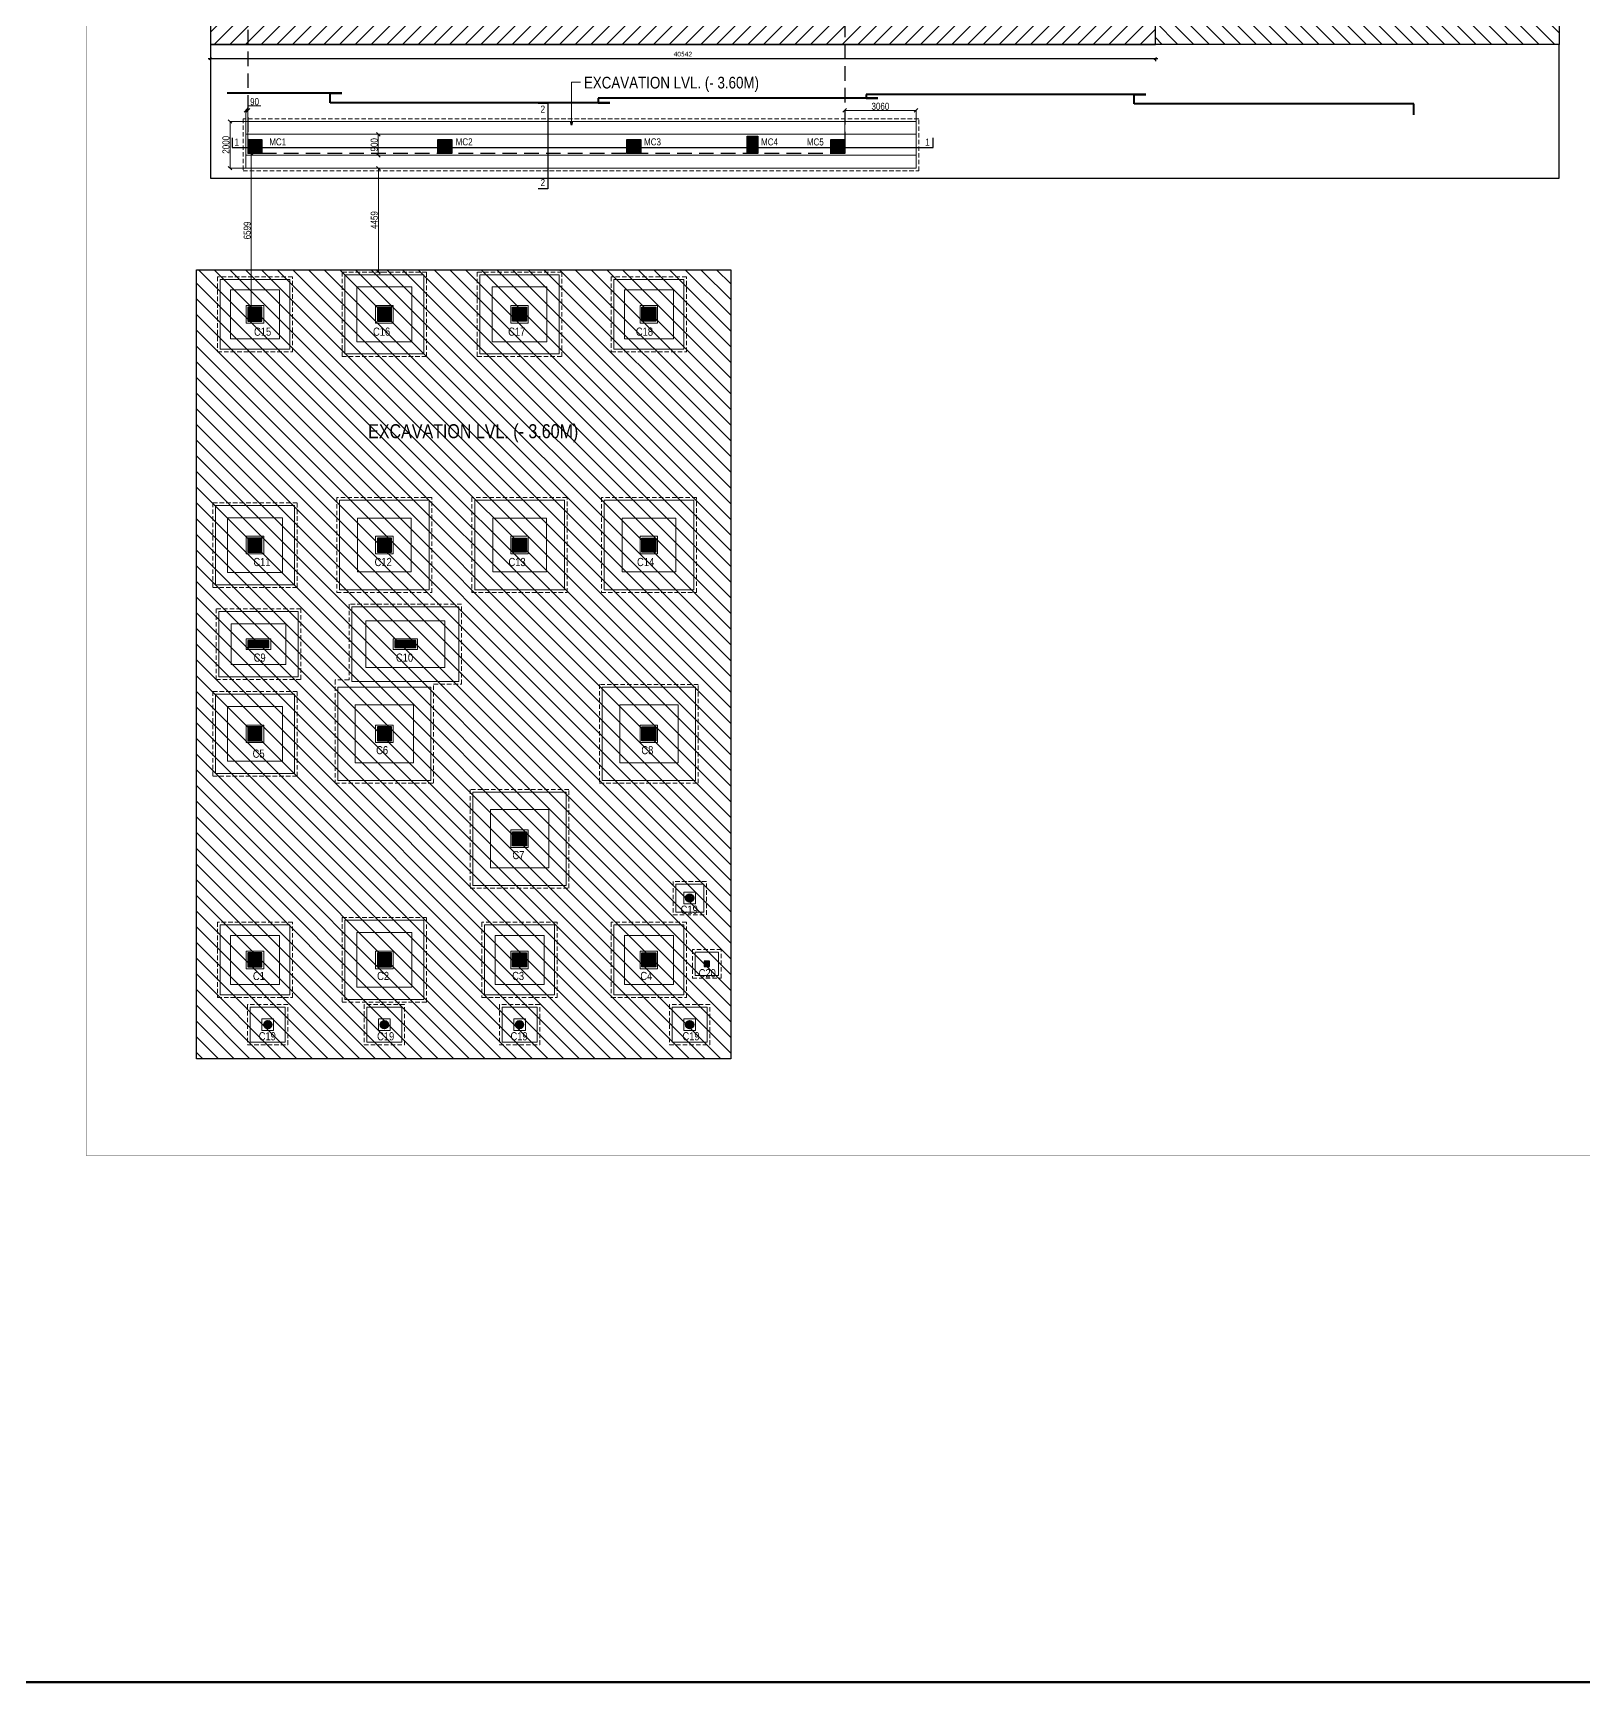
# Model space of a CAD drawing. Header units: millimetres. Extents: x 1112055 to 3390982, y -148532 to 766891.
# Drawn here: x 2745433 to 2811930, y 186588 to 257340 of the extents above; entities that cross this region are included whole.
import ezdxf

# ---------------------------------------------------------------- set-up
doc = ezdxf.new("R2010")
doc.units = ezdxf.units.MM
doc.header["$PDMODE"] = 35
doc.header["$PDSIZE"] = -25
doc.linetypes.add('DASHED2', pattern=[0.375, 0.25, -0.125])
doc.linetypes.add('Hidden', pattern=[9.525, 6.35, -3.175])
for name, color, linetype, lineweight in [('B COL. NO.', 3, 'Continuous', 20), ('B FINAL COLUMN', 1, 'Continuous', 30), ('B FOOTING', 49, 'Continuous', 20), ('B FOOTING DIM', 234, 'Continuous', 9), ('B P.C.C', 251, 'Continuous', 0), ('B STEEL TEXT', 7, 'Continuous', 15), ('B TITLE BLOCK', 250, 'Continuous', 0), ('EXCAVATION LINE', 236, 'Continuous', 30), ('g-sol250', 250, 'Continuous', 5)]:
    doc.layers.add(name, color=color, linetype=linetype, lineweight=lineweight)
doc.layers.add('B Pedestal', color=7, linetype='Continuous', lineweight=9, true_color=0x5c8948)
doc.layers.add('B-COL HT', color=7, linetype='Continuous', lineweight=0, true_color=0x4e4f45)
doc.styles.add('ARIAL', font='arial.ttf')
doc.styles.add('Cali', font='calibri.ttf')
doc.styles.add('SWINC', font='swissc.ttf')
doc.dimstyles.new('1.100', dxfattribs={"dimtxt": 200, "dimasz": 100, "dimexe": 100, "dimexo": 100, "dimgap": 100, "dimtad": 1, "dimdec": 0, "dimzin": 0, "dimdsep": 46, "dimtxsty": 'Cali', "dimblk": 'OBLIQUE', "dimcen": 0, "dimdle": 100, "dimclrd": 256, "dimclre": 256, "dimclrt": 3, "dimadec": 0, "dimazin": 0, "dimtfac": 1, "dimtdec": 0, "dimtofl": 0, "dimtmove": 1, "dimatfit": 0, "dimfxl": 100, "dimfxlon": 1, "dimtolj": 1, "dimtzin": 0, "dimlwd": -1, "dimlwe": -1, "dimarcsym": 0})
doc.dimstyles.new('BHOOMI', dxfattribs={"dimtxt": 230, "dimasz": 150, "dimexe": 10, "dimexo": 0, "dimgap": 25, "dimtad": 1, "dimdec": 0, "dimzin": 0, "dimdsep": 46, "dimtxsty": 'SWINC', "dimblk": 'OBLIQUE', "dimcen": 0.09, "dimclrd": 250, "dimclre": 250, "dimclrt": 256, "dimaunit": 1, "dimadec": 3, "dimazin": 0, "dimtfac": 1, "dimtdec": 0, "dimtofl": 0, "dimtmove": 1, "dimatfit": 3, "dimfxl": 100, "dimtolj": 1, "dimtzin": 0, "dimlwd": 9, "dimlwe": 5, "dimarcsym": 0})
doc.dimstyles.new('DIM 1', dxfattribs={"dimscale": 0, "dimtxt": 230, "dimasz": 150, "dimexe": 0.18, "dimexo": 0.0625, "dimgap": 0.5, "dimtad": 1, "dimdec": 0, "dimzin": 0, "dimdsep": 46, "dimtxsty": 'ARIAL', "dimblk": 'OBLIQUE', "dimcen": 6, "dimse1": 1, "dimse2": 1, "dimclrd": 256, "dimclrt": 256, "dimadec": 0, "dimazin": 2, "dimtfac": 0.75, "dimtdec": 0, "dimtix": 1, "dimtofl": 0, "dimtmove": 1, "dimatfit": 3, "dimldrblk": 'OPEN30', "dimfxl": 0.18, "dimfrac": 1, "dimtolj": 1, "dimtzin": 0, "dimlwd": -1, "dimarcsym": 0})
pattern_1 = [(315, (920052.236, 598784.617), (33.6759605, 33.6759605), []), (45, (920052.236, 598784.617), (-33.6759605, 33.6759605), [])]
pattern_2 = [(315, (920052.236, 598584.617), (33.6759605, 33.6759605), []), (45, (920052.236, 598584.617), (-33.6759605, 33.6759605), [])]

# ---------------------------------------------------------------- blocks, each defined once
blk = doc.blocks.new('A$C198C5B7F')
at = {"layer": 'g-sol250'}
h = blk.add_hatch(dxfattribs=at)
h.set_pattern_fill('ANSI37', color=250, scale=15, angle=-90)
h.set_pattern_definition(pattern_1)
h.paths.add_polyline_path([(2369, 31673), (2969, 31673), (2969, 32273), (2369, 32273)])
h = blk.add_hatch(dxfattribs=at)
h.set_pattern_fill('ANSI37', color=250, scale=15, angle=-90)
h.set_pattern_definition(pattern_1)
h.paths.add_polyline_path([(7919, 31673), (8519, 31673), (8519, 32273), (7919, 32273)])
h = blk.add_hatch(dxfattribs=at)
h.set_pattern_fill('ANSI37', color=250, scale=15, angle=-90)
h.set_pattern_definition(pattern_1)
h.paths.add_polyline_path([(13719, 31673), (14319, 31673), (14319, 32273), (13719, 32273)])
h = blk.add_hatch(dxfattribs=at)
h.set_pattern_fill('ANSI37', color=250, scale=15, angle=-90)
h.set_pattern_definition(pattern_1)
h.paths.add_polyline_path([(19269, 31673), (19869, 31673), (19869, 32273), (19269, 32273)])
h = blk.add_hatch(dxfattribs=at)
h.set_pattern_fill('ANSI37', color=250, scale=15, angle=-90)
h.set_pattern_definition(pattern_1)
h.paths.add_polyline_path([(2969, 22373), (2369, 22373), (2369, 21773), (2969, 21773)])
h = blk.add_hatch(dxfattribs=at)
h.set_pattern_fill('ANSI37', color=250, scale=15, angle=-90)
h.set_pattern_definition(pattern_1)
h.paths.add_polyline_path([(8519, 22373), (7919, 22373), (7919, 21773), (8519, 21773)])
h = blk.add_hatch(dxfattribs=at)
h.set_pattern_fill('ANSI37', color=250, scale=15, angle=-90)
h.set_pattern_definition(pattern_1)
h.paths.add_polyline_path([(14319, 22373), (13719, 22373), (13719, 21773), (14319, 21773)])
h = blk.add_hatch(dxfattribs=at)
h.set_pattern_fill('ANSI37', color=250, scale=15, angle=-90)
h.set_pattern_definition(pattern_1)
h.paths.add_polyline_path([(19869, 22373), (19269, 22373), (19269, 21773), (19869, 21773)])
h = blk.add_hatch(dxfattribs=at)
h.set_pattern_fill('ANSI37', color=250, scale=15, angle=-90)
h.set_pattern_definition(pattern_1)
h.paths.add_polyline_path([(2369, 17673), (3269, 17673), (3269, 17973), (2369, 17973)])
h = blk.add_hatch(dxfattribs=at)
h.set_pattern_fill('ANSI37', color=250, scale=15, angle=-90)
h.set_pattern_definition(pattern_1)
h.paths.add_polyline_path([(8669, 17673), (9569, 17673), (9569, 17973), (8669, 17973)])
h = blk.add_hatch(dxfattribs=at)
h.set_pattern_fill('ANSI37', color=250, scale=15, angle=-90)
h.set_pattern_definition(pattern_2)
h.paths.add_polyline_path([(2369, 13673), (2969, 13673), (2969, 14273), (2369, 14273)])
h = blk.add_hatch(dxfattribs=at)
h.set_pattern_fill('ANSI37', color=250, scale=15, angle=-90)
h.set_pattern_definition(pattern_2)
h.paths.add_polyline_path([(7919, 13673), (8519, 13673), (8519, 14273), (7919, 14273)])
h = blk.add_hatch(dxfattribs=at)
h.set_pattern_fill('ANSI37', color=250, scale=15, angle=-90)
h.set_pattern_definition(pattern_2)
h.paths.add_polyline_path([(19269, 13673), (19869, 13673), (19869, 14273), (19269, 14273)])
h = blk.add_hatch(dxfattribs=at)
h.set_pattern_fill('ANSI37', color=250, scale=15, angle=-90)
h.set_pattern_definition([(315, (920052.236, 594084.617), (33.6759605, 33.6759605), []), (45, (920052.236, 594084.617), (-33.6759605, 33.6759605), [])])
h.paths.add_polyline_path([(13719, 9173), (14319, 9173), (14319, 9773), (13719, 9773)])
h = blk.add_hatch(dxfattribs=at)
h.set_pattern_fill('ANSI37', color=250, scale=15, angle=270)
h.set_pattern_definition([(315, (811568.004, 592089.886), (33.6759605, 33.6759605), []), (45, (811568.004, 592089.886), (-33.6759605, 33.6759605), [])])
edge = h.paths.add_edge_path()
edge.add_arc((21319, 6929), 175, 0, 360)
h = blk.add_hatch(dxfattribs=at)
h.set_pattern_fill('ANSI37', color=250, scale=15, angle=-90)
h.set_pattern_definition(pattern_1)
h.paths.add_polyline_path([(2369, 3973), (2969, 3973), (2969, 4573), (2369, 4573)])
h = blk.add_hatch(dxfattribs=at)
h.set_pattern_fill('ANSI37', color=250, scale=15, angle=-90)
h.set_pattern_definition(pattern_1)
h.paths.add_polyline_path([(8519, 4573), (7919, 4573), (7919, 3973), (8519, 3973)])
h = blk.add_hatch(dxfattribs=at)
h.set_pattern_fill('ANSI37', color=250, scale=15, angle=-90)
h.set_pattern_definition(pattern_1)
h.paths.add_polyline_path([(14319, 4573), (13719, 4573), (13719, 3973), (14319, 3973)])
h = blk.add_hatch(dxfattribs=at)
h.set_pattern_fill('ANSI37', color=250, scale=15, angle=-90)
h.set_pattern_definition(pattern_1)
h.paths.add_polyline_path([(19869, 4573), (19269, 4573), (19269, 3973), (19869, 3973)])
h = blk.add_hatch(dxfattribs=at)
h.set_pattern_fill('ANSI37', color=250, scale=15, angle=270)
h.set_pattern_definition([(315, (811090.916, 592928.626), (33.6759605, 33.6759605), []), (45, (811090.916, 592928.626), (-33.6759605, 33.6759605), [])])
h.paths.add_polyline_path([(21939, 3993), (22169, 3993), (22169, 4223), (21939, 4223)])
h = blk.add_hatch(dxfattribs=at)
h.set_pattern_fill('ANSI37', color=250, scale=15, angle=270)
h.set_pattern_definition([(315, (811568.004, 591864.886), (33.6759605, 33.6759605), []), (45, (811568.004, 591864.886), (-33.6759605, 33.6759605), [])])
edge = h.paths.add_edge_path()
edge.add_arc((3219, 1498), 175, 0, 360)
h = blk.add_hatch(dxfattribs=at)
h.set_pattern_fill('ANSI37', color=250, scale=15, angle=270)
h.set_pattern_definition([(315, (802993.004, 592664.886), (33.6759605, 33.6759605), []), (45, (802993.004, 592664.886), (-33.6759605, 33.6759605), [])])
edge = h.paths.add_edge_path()
edge.add_arc((8219, 1498), 175, 0, 360)
h = blk.add_hatch(dxfattribs=at)
h.set_pattern_fill('ANSI37', color=250, scale=15, angle=270)
h.set_pattern_definition([(315, (808793.004, 592664.886), (33.6759605, 33.6759605), []), (45, (808793.004, 592664.886), (-33.6759605, 33.6759605), [])])
edge = h.paths.add_edge_path()
edge.add_arc((14019, 1498), 175, 0, 360)
h = blk.add_hatch(dxfattribs=at)
h.set_pattern_fill('ANSI37', color=250, scale=15, angle=270)
h.set_pattern_definition([(315, (811568.004, 592664.886), (33.6759605, 33.6759605), []), (45, (811568.004, 592664.886), (-33.6759605, 33.6759605), [])])
edge = h.paths.add_edge_path()
edge.add_arc((21319, 1498), 175, 0, 360)
at = {"layer": 'B FINAL COLUMN', "color": 5, "lineweight": 30}
for points in [[(2369, 31673), (2969, 31673), (2969, 32273), (2369, 32273)], [(7919, 31673), (8519, 31673), (8519, 32273), (7919, 32273)], [(14319, 31673), (13719, 31673), (13719, 32273), (14319, 32273)], [(19869, 31673), (19269, 31673), (19269, 32273), (19869, 32273)], [(2369, 21773), (2969, 21773), (2969, 22373), (2369, 22373)], [(7919, 21773), (8519, 21773), (8519, 22373), (7919, 22373)], [(14319, 21773), (13719, 21773), (13719, 22373), (14319, 22373)], [(19869, 21773), (19269, 21773), (19269, 22373), (19869, 22373)], [(2369, 17673), (3269, 17673), (3269, 17973), (2369, 17973)], [(8669, 17673), (9569, 17673), (9569, 17973), (8669, 17973)], [(2369, 13673), (2969, 13673), (2969, 14273), (2369, 14273)], [(7919, 13673), (8519, 13673), (8519, 14273), (7919, 14273)], [(19869, 13673), (19269, 13673), (19269, 14273), (19869, 14273)], [(14319, 9173), (13719, 9173), (13719, 9773), (14319, 9773)], [(2369, 3973), (2969, 3973), (2969, 4573), (2369, 4573)], [(7919, 3973), (8519, 3973), (8519, 4573), (7919, 4573)], [(14319, 3973), (13719, 3973), (13719, 4573), (14319, 4573)], [(19869, 3973), (19269, 3973), (19269, 4573), (19869, 4573)]]:
    blk.add_lwpolyline(points, close=True, dxfattribs=at)
at = {"layer": 'B FINAL COLUMN', "color": 4, "lineweight": 30}
blk.add_lwpolyline([(21939, 3993), (22169, 3993), (22169, 4223), (21939, 4223)], close=True, dxfattribs=at)
at = {"layer": 'B FINAL COLUMN', "color": 5, "lineweight": 30}
for centre in [(21319, 6929), (3219, 1498), (8219, 1498), (14019, 1498), (21319, 1498)]:
    blk.add_circle(centre, 175, dxfattribs=at)
at = {"layer": 'B FOOTING'}
for points in [[(1169, 30473), (4169, 30473), (4169, 33473), (1169, 33473)], [(6519, 30273), (9919, 30273), (9919, 33673), (6519, 33673)], [(12319, 30273), (15719, 30273), (15719, 33673), (12319, 33673)], [(18069, 30473), (21069, 30473), (21069, 33473), (18069, 33473)], [(1619, 30923), (3719, 30923), (3719, 33023), (1619, 33023)], [(7044, 30798), (9394, 30798), (9394, 33148), (7044, 33148)], [(12844, 30798), (15194, 30798), (15194, 33148), (12844, 33148)], [(18519, 30923), (20619, 30923), (20619, 33023), (18519, 33023)], [(969, 20373), (4369, 20373), (4369, 23773), (969, 23773)], [(6294, 20148), (10144, 20148), (10144, 23998), (6294, 23998)], [(12094, 20148), (15944, 20148), (15944, 23998), (12094, 23998)], [(17644, 20148), (21494, 20148), (21494, 23998), (17644, 23998)], [(1494, 20898), (3844, 20898), (3844, 23248), (1494, 23248)], [(7069, 20923), (9369, 20923), (9369, 23223), (7069, 23223)], [(12869, 20923), (15169, 20923), (15169, 23223), (12869, 23223)], [(18419, 20923), (20719, 20923), (20719, 23223), (18419, 23223)], [(1119, 16423), (4519, 16423), (4519, 19223), (1119, 19223)], [(6819, 16223), (11419, 16223), (11419, 19423), (6819, 19423)], [(1644, 18698), (1644, 16948), (3994, 16948), (3994, 18698)], [(7419, 18823), (7419, 16823), (10819, 16823), (10819, 18823)], [(969, 12273), (4369, 12273), (4369, 15673), (969, 15673)], [(6219, 11973), (10219, 11973), (10219, 15973), (6219, 15973)], [(17569, 11973), (21569, 11973), (21569, 15973), (17569, 15973)], [(1494, 12798), (3844, 12798), (3844, 15148), (1494, 15148)], [(6969, 12723), (9469, 12723), (9469, 15223), (6969, 15223)], [(18319, 12723), (20819, 12723), (20819, 15223), (18319, 15223)], [(12019, 7473), (16019, 7473), (16019, 11473), (12019, 11473)], [(12769, 8223), (15269, 8223), (15269, 10723), (12769, 10723)], [(20719, 6329), (21919, 6329), (21919, 7529), (20719, 7529)], [(1169, 2773), (4169, 2773), (4169, 5773), (1169, 5773)], [(6519, 2573), (9919, 2573), (9919, 5973), (6519, 5973)], [(12519, 2773), (15519, 2773), (15519, 5773), (12519, 5773)], [(18069, 2773), (21069, 2773), (21069, 5773), (18069, 5773)], [(1619, 3223), (3719, 3223), (3719, 5323), (1619, 5323)], [(7044, 3098), (9394, 3098), (9394, 5448), (7044, 5448)], [(12969, 3223), (15069, 3223), (15069, 5323), (12969, 5323)], [(18519, 3223), (20619, 3223), (20619, 5323), (18519, 5323)], [(21554, 3608), (22554, 3608), (22554, 4608), (21554, 4608)], [(2469, 748), (3969, 748), (3969, 2248), (2469, 2248)], [(7469, 748), (8969, 748), (8969, 2248), (7469, 2248)], [(13269, 748), (14769, 748), (14769, 2248), (13269, 2248)], [(20569, 748), (22069, 748), (22069, 2248), (20569, 2248)]]:
    blk.add_lwpolyline(points, close=True, dxfattribs=at)
at = {"layer": 'B P.C.C', "color": 250, "linetype": 'Hidden', "lineweight": 0, "ltscale": 30}
for points in [[(1054, 30358), (4284, 30358), (4284, 33588), (1054, 33588)], [(6404, 30158), (10034, 30158), (10034, 33788), (6404, 33788)], [(12204, 30158), (15834, 30158), (15834, 33788), (12204, 33788)], [(17954, 30358), (21184, 30358), (21184, 33588), (17954, 33588)], [(6179, 20033), (10259, 20033), (10259, 24113), (6179, 24113)], [(11979, 20033), (16059, 20033), (16059, 24113), (11979, 24113)], [(17529, 20033), (21609, 20033), (21609, 24113), (17529, 24113)], [(854, 20258), (4484, 20258), (4484, 23888), (854, 23888)], [(1004, 16308), (4634, 16308), (4634, 19338), (1004, 19338)], [(854, 12158), (4484, 12158), (4484, 15788), (854, 15788)], [(17454, 11858), (21684, 11858), (21684, 16088), (17454, 16088)], [(11904, 7358), (16134, 7358), (16134, 11588), (11904, 11588)], [(20604, 6214), (22034, 6214), (22034, 7644), (20604, 7644)], [(1054, 2658), (4284, 2658), (4284, 5888), (1054, 5888)], [(6404, 2458), (10034, 2458), (10034, 6088), (6404, 6088)], [(12404, 2658), (15634, 2658), (15634, 5888), (12404, 5888)], [(17954, 2658), (21184, 2658), (21184, 5888), (17954, 5888)], [(21439, 3493), (22669, 3493), (22669, 4723), (21439, 4723)], [(2354, 633), (4084, 633), (4084, 2363), (2354, 2363)], [(7354, 633), (9084, 633), (9084, 2363), (7354, 2363)], [(13154, 633), (14884, 633), (14884, 2363), (13154, 2363)], [(20454, 633), (22184, 633), (22184, 2363), (20454, 2363)]]:
    blk.add_lwpolyline(points, close=True, dxfattribs=at)
for points in [[(10334, 16108), (11534, 16108), (11534, 19538), (6704, 19538), (6704, 16288)], [(6704, 16288), (6104, 16288), (6104, 11858), (10334, 11858), (10334, 16108)]]:
    blk.add_lwpolyline(points, dxfattribs=at)
at = {"layer": 'B Pedestal', "color": 87, "lineweight": 9}
for points in [[(2294, 31598), (3044, 31598), (3044, 32348), (2294, 32348)], [(7844, 31598), (8594, 31598), (8594, 32348), (7844, 32348)], [(14394, 31598), (13644, 31598), (13644, 32348), (14394, 32348)], [(19944, 31598), (19194, 31598), (19194, 32348), (19944, 32348)], [(2294, 21698), (3044, 21698), (3044, 22448), (2294, 22448)], [(7844, 21698), (8594, 21698), (8594, 22448), (7844, 22448)], [(14394, 21698), (13644, 21698), (13644, 22448), (14394, 22448)], [(19944, 21698), (19194, 21698), (19194, 22448), (19944, 22448)], [(2294, 17598), (3344, 17598), (3344, 18048), (2294, 18048)], [(8594, 17598), (9644, 17598), (9644, 18048), (8594, 18048)], [(2294, 13598), (3044, 13598), (3044, 14348), (2294, 14348)], [(7844, 13598), (8594, 13598), (8594, 14348), (7844, 14348)], [(19944, 13598), (19194, 13598), (19194, 14348), (19944, 14348)], [(14394, 9098), (13644, 9098), (13644, 9848), (14394, 9848)], [(21069, 6679), (21569, 6679), (21569, 7179), (21069, 7179)], [(2294, 3898), (3044, 3898), (3044, 4648), (2294, 4648)], [(7844, 3898), (8594, 3898), (8594, 4648), (7844, 4648)], [(14394, 3898), (13644, 3898), (13644, 4648), (14394, 4648)], [(19944, 3898), (19194, 3898), (19194, 4648), (19944, 4648)], [(2969, 1248), (3469, 1248), (3469, 1748), (2969, 1748)], [(7969, 1248), (8469, 1248), (8469, 1748), (7969, 1748)], [(13769, 1248), (14269, 1248), (14269, 1748), (13769, 1748)], [(21069, 1248), (21569, 1248), (21569, 1748), (21069, 1748)]]:
    blk.add_lwpolyline(points, close=True, dxfattribs=at)
at = {"layer": 'B COL. NO.', "style": 'SWINC'}
for s, p in [('C15', (2629, 31054)), ('C16', (7733, 31054)), ('C17', (13531, 31054)), ('C18', (19009, 31054)), ('C11', (2599, 21171)), ('C12', (7802, 21171)), ('C13', (13545, 21171)), ('C14', (19060, 21171)), ('C9', (2614, 17069)), ('C10', (8718, 17069)), ('C6', (7867, 13098)), ('C8', (19245, 13098)), ('C5', (2569, 12948)), ('C7', (13712, 8598)), ('C19', (20930, 6254)), ('C1', (2582, 3410)), ('C2', (7909, 3410)), ('C3', (13701, 3410)), ('C4', (19202, 3410)), ('C20', (21703, 3531)), ('C19', (2830, 823)), ('C19', (7907, 823)), ('C19', (13630, 823)), ('C19', (21007, 823))]:
    blk.add_text(s, height=350, dxfattribs=at).set_placement(p)
blk = doc.blocks.new('_Oblique')
at = {"color": 0, "linetype": 'ByBlock', "lineweight": -2}
blk.add_line((-0.5, -0.5), (0.5, 0.5), dxfattribs=at)
blk = doc.blocks.new('*D4138')
at = {"layer": 'B FOOTING DIM', "color": 250, "lineweight": 5, "ltscale": 0.5, "transparency": 16777216}
for p, q in [((2754657, 252167), (2754808, 252167)), ((2754798, 252167), (2754798, 245569)), ((2754657, 245569), (2754808, 245569))]:
    blk.add_line(p, q, dxfattribs=at)
at = {"layer": 'Defpoints', "color": 0, "transparency": 16777216}
for p in [(2754657, 252167), (2754657, 245569), (2754798, 245569)]:
    blk.add_point(p, dxfattribs=at)
at = {"layer": 'B FOOTING DIM', "color": 250, "lineweight": 5, "transparency": 16777216, "xscale": 150, "yscale": 150, "zscale": 150}
for p, rotation in [((2754798, 252167), 90), ((2754798, 245569), 270)]:
    blk.add_blockref('_Oblique', p, dxfattribs=dict(at, rotation=rotation))
at = {"layer": 'B FOOTING DIM', "transparency": 16777216, "insert": (2754623, 248868), "char_height": 300, "attachment_point": 5, "rotation": 90, "style": 'SWINC'}
blk.add_mtext('\\A1;6599', dxfattribs=at)
blk = doc.blocks.new('*D4139')
at = {"layer": 'B FOOTING DIM', "color": 250, "lineweight": 5, "ltscale": 0.5, "transparency": 16777216}
for p, q in [((2759334, 251542), (2760260, 251542)), ((2760250, 251542), (2760250, 247084)), ((2760578, 247084), (2760240, 247084))]:
    blk.add_line(p, q, dxfattribs=at)
at = {"layer": 'Defpoints', "color": 0, "transparency": 16777216}
for p in [(2759334, 251542), (2760250, 247084), (2760578, 247084)]:
    blk.add_point(p, dxfattribs=at)
at = {"layer": 'B FOOTING DIM', "color": 250, "lineweight": 5, "transparency": 16777216, "xscale": 150, "yscale": 150, "zscale": 150}
for p, rotation in [((2760250, 251542), 90), ((2760250, 247084), 270)]:
    blk.add_blockref('_Oblique', p, dxfattribs=dict(at, rotation=rotation))
at = {"layer": 'B FOOTING DIM', "transparency": 16777216, "insert": (2760075, 249313), "char_height": 300, "attachment_point": 5, "rotation": 90, "style": 'SWINC'}
blk.add_mtext('\\A1;4459', dxfattribs=at)
blk = doc.blocks.new('*D4363')
at = {"layer": 'B FOOTING DIM', "color": 250, "lineweight": 5, "ltscale": 0.5, "transparency": 16777216}
for p, q in [((2754567, 253542), (2753878, 253542)), ((2753888, 253542), (2753888, 251542)), ((2754567, 251542), (2753878, 251542))]:
    blk.add_line(p, q, dxfattribs=at)
at = {"layer": 'Defpoints', "color": 0, "transparency": 16777216}
for p in [(2754567, 253542), (2753888, 251542), (2754567, 251542)]:
    blk.add_point(p, dxfattribs=at)
at = {"layer": 'B FOOTING DIM', "color": 250, "lineweight": 5, "transparency": 16777216, "xscale": 150, "yscale": 150, "zscale": 150}
for p, rotation in [((2753888, 253542), 90), ((2753888, 251542), 270)]:
    blk.add_blockref('_Oblique', p, dxfattribs=dict(at, rotation=rotation))
at = {"layer": 'B FOOTING DIM', "transparency": 16777216, "insert": (2753713, 252542), "char_height": 300, "attachment_point": 5, "rotation": 90, "style": 'SWINC'}
blk.add_mtext('\\A1;2000', dxfattribs=at)
blk = doc.blocks.new('*D4364')
at = {"layer": 'B FOOTING DIM', "color": 250, "lineweight": 5, "ltscale": 0.5, "transparency": 16777216}
for p, q in [((2754567, 252767), (2754567, 254028)), ((2754657, 254018), (2754567, 254018)), ((2754671, 254216), (2754612, 254018)), ((2754657, 252767), (2754657, 254028)), ((2755207, 254216), (2754671, 254216))]:
    blk.add_line(p, q, dxfattribs=at)
at = {"layer": 'Defpoints', "color": 0, "transparency": 16777216}
for p in [(2754567, 254018), (2754567, 252767), (2754657, 252767)]:
    blk.add_point(p, dxfattribs=at)
at = {"layer": 'B FOOTING DIM', "color": 250, "lineweight": 5, "transparency": 16777216, "xscale": 150, "yscale": 150, "zscale": 150, "rotation": 180}
blk.add_blockref('_Oblique', (2754567, 254018), dxfattribs=at)
at = {"layer": 'B FOOTING DIM', "color": 250, "lineweight": 5, "transparency": 16777216, "xscale": 150, "yscale": 150, "zscale": 150}
blk.add_blockref('_Oblique', (2754657, 254018), dxfattribs=at)
at = {"layer": 'B FOOTING DIM', "transparency": 16777216, "insert": (2754939, 254391), "char_height": 300, "attachment_point": 5, "style": 'SWINC'}
blk.add_mtext('\\A1;90', dxfattribs=at)
blk = doc.blocks.new('*D4365')
at = {"layer": 'B FOOTING DIM', "color": 250, "lineweight": 5, "ltscale": 0.5, "transparency": 16777216}
for p, q in [((2780257, 252767), (2780257, 254028)), ((2780257, 254018), (2783317, 254018)), ((2783317, 252767), (2783317, 254028))]:
    blk.add_line(p, q, dxfattribs=at)
at = {"layer": 'Defpoints', "color": 0, "transparency": 16777216}
for p in [(2783317, 254018), (2780257, 252767), (2783317, 252767)]:
    blk.add_point(p, dxfattribs=at)
at = {"layer": 'B FOOTING DIM', "color": 250, "lineweight": 5, "transparency": 16777216, "xscale": 150, "yscale": 150, "zscale": 150, "rotation": 180}
blk.add_blockref('_Oblique', (2780257, 254018), dxfattribs=at)
at = {"layer": 'B FOOTING DIM', "color": 250, "lineweight": 5, "transparency": 16777216, "xscale": 150, "yscale": 150, "zscale": 150}
blk.add_blockref('_Oblique', (2783317, 254018), dxfattribs=at)
at = {"layer": 'B FOOTING DIM', "transparency": 16777216, "insert": (2781787, 254193), "char_height": 300, "attachment_point": 5, "style": 'SWINC'}
blk.add_mtext('\\A1;3060', dxfattribs=at)
blk = doc.blocks.new('*D4366')
at = {"layer": 'B FOOTING DIM', "color": 250, "lineweight": 5, "ltscale": 0.5, "transparency": 16777216}
for p, q in [((2760558, 252992), (2760237, 252992)), ((2760247, 252092), (2760247, 252992)), ((2760558, 252092), (2760237, 252092))]:
    blk.add_line(p, q, dxfattribs=at)
at = {"layer": 'Defpoints', "color": 0, "transparency": 16777216}
for p in [(2760247, 252992), (2760558, 252992), (2760558, 252092)]:
    blk.add_point(p, dxfattribs=at)
at = {"layer": 'B FOOTING DIM', "color": 250, "lineweight": 5, "transparency": 16777216, "xscale": 150, "yscale": 150, "zscale": 150}
for p, rotation in [((2760247, 252992), 90), ((2760247, 252092), 270)]:
    blk.add_blockref('_Oblique', p, dxfattribs=dict(at, rotation=rotation))
at = {"layer": 'B FOOTING DIM', "transparency": 16777216, "insert": (2760072, 252542), "char_height": 300, "attachment_point": 5, "rotation": 90, "style": 'SWINC'}
blk.add_mtext('\\A1;900', dxfattribs=at)
blk = doc.blocks.new('_Open30')
at = {"color": 0, "linetype": 'ByBlock', "lineweight": -2}
for p, q in [((-1, 0.27), (0, 0)), ((0, 0), (-1, -0.27)), ((0, 0), (-1, 0))]:
    blk.add_line(p, q, dxfattribs=at)
blk = doc.blocks.new('*D5851')
at = {"transparency": 16777216}
for p, q in [((2793684, 256232), (2752942, 256232)), ((2753042, 256232), (2753042, 256132)), ((2793584, 256232), (2793584, 256132))]:
    blk.add_line(p, q, dxfattribs=at)
at = {"layer": 'Defpoints', "color": 0, "lineweight": 40, "transparency": 16777216}
for p in [(2753042, 260317), (2793584, 260117), (2753042, 256232)]:
    blk.add_point(p, dxfattribs=at)
at = {"transparency": 16777216, "xscale": 100, "yscale": 100, "zscale": 100, "rotation": 180}
blk.add_blockref('_Oblique', (2753042, 256232), dxfattribs=at)
at = {"transparency": 16777216, "xscale": 100, "yscale": 100, "zscale": 100}
blk.add_blockref('_Oblique', (2793584, 256232), dxfattribs=at)
at = {"color": 3, "lineweight": 40, "transparency": 16777216, "insert": (2773313, 256434), "char_height": 200, "attachment_point": 5, "style": 'Cali'}
blk.add_mtext('\\A1;40542', dxfattribs=at)

msp = doc.modelspace()

# ---------------------------------------------------------------- hatches: boundary and pattern name
at = {"layer": 'B-COL HT'}
h = msp.add_hatch(color=250, dxfattribs=at)
h.dxf.hatch_style = 1
h.paths.add_polyline_path([(2754657.2, 252767.4), (2755257.2, 252767.4), (2755257.2, 252167.4), (2754657.2, 252167.4)])
h = msp.add_hatch(color=250, dxfattribs=at)
h.dxf.hatch_style = 1
h.paths.add_polyline_path([(2762807.2, 252767.4), (2763407.2, 252767.4), (2763407.2, 252167.4), (2762807.2, 252167.4)])
h = msp.add_hatch(color=250, dxfattribs=at)
h.dxf.hatch_style = 1
h.paths.add_polyline_path([(2770907.2, 252767.4), (2771507.2, 252767.4), (2771507.2, 252167.4), (2770907.2, 252167.4)])
h = msp.add_hatch(color=250, dxfattribs=at)
h.dxf.hatch_style = 1
h.paths.add_polyline_path([(2776077.2, 252917.4), (2776527.2, 252917.4), (2776527.2, 252167.4), (2776077.2, 252167.4)])
h = msp.add_hatch(color=250, dxfattribs=at)
h.dxf.hatch_style = 1
h.paths.add_polyline_path([(2779657.2, 252767.4), (2780257.2, 252767.4), (2780257.2, 252167.4), (2779657.2, 252167.4)])
at = {"layer": 'EXCAVATION LINE', "lineweight": 0}
h = msp.add_hatch(dxfattribs=at)
h.set_pattern_fill('ANSI31', color=250, scale=150)
h.set_pattern_definition([(45, (838855.95, -148808.4), (-336.7596, 336.7596), [])])
h.paths.add_polyline_path([(2753042.2, 321417.4), (2753042.2, 256852.4), (2759522.2, 256852.4), (2793592.2, 256852.4), (2793592.2, 269203.9), (2792242.2, 271633.9), (2792242.2, 303783.9), (2793592.2, 303783.9), (2793592.2, 306213.9), (2792242.2, 306213.9), (2792242.2, 321417.4)])
h = msp.add_hatch(dxfattribs=at)
h.set_pattern_fill('ANSI31', color=250, scale=150, angle=270)
h.set_pattern_definition([(315, (838855.95, -148808.4), (336.7596, 336.7596), [])])
edge = h.paths.add_edge_path()
edge.add_line((2793592.2, 268516.4), (2793592.2, 256852.4))
edge.add_line((2793592.2, 256852.4), (2810905.3, 256852.4))
edge.add_line((2810905.3, 256852.4), (2810905.3, 299374.4))
edge.add_line((2810905.3, 299374.4), (2818615.6, 299374.4))
edge.add_line((2818615.6, 299374.4), (2818615.6, 321417.4))
edge.add_line((2818615.6, 321417.4), (2792242.2, 321417.4))
edge.add_line((2792242.2, 321417.4), (2792242.2, 306265.3))
edge.add_arc((2792293.6, 306265.3), 51.4, 180.000197, 270)
edge.add_line((2792293.6, 306213.9), (2793592.2, 306213.9))
edge.add_line((2793592.2, 306213.9), (2793592.2, 303783.9))
edge.add_line((2793592.2, 303783.9), (2792242.2, 303783.9))
edge.add_line((2792242.2, 303783.9), (2792242.2, 298263.9))
edge.add_line((2792242.2, 298263.9), (2793592.2, 298263.9))
edge.add_line((2793592.2, 298263.9), (2793592.2, 295833.9))
edge.add_line((2793592.2, 295833.9), (2792242.2, 295833.9))
edge.add_line((2792242.2, 295833.9), (2792242.2, 290858.9))
edge.add_line((2792242.2, 290858.9), (2793592.2, 290858.9))
edge.add_line((2793592.2, 290858.9), (2793592.2, 288428.9))
edge.add_line((2793592.2, 288428.9), (2792242.2, 288428.9))
edge.add_line((2792242.2, 288428.9), (2792242.2, 282908.9))
edge.add_line((2792242.2, 282908.9), (2793592.2, 282908.9))
edge.add_line((2793592.2, 282908.9), (2793592.2, 280478.9))
edge.add_line((2793592.2, 280478.9), (2792242.2, 280478.9))
edge.add_line((2792242.2, 280478.9), (2792242.2, 276958.9))
edge.add_line((2792242.2, 276958.9), (2793592.2, 276958.9))
edge.add_line((2793592.2, 276958.9), (2793592.2, 274528.9))
edge.add_line((2793592.2, 274528.9), (2792242.2, 274528.9))
edge.add_line((2792242.2, 274528.9), (2792242.2, 271633.9))
edge.add_line((2792242.2, 271633.9), (2793592.2, 271633.9))
edge.add_line((2793592.2, 271633.9), (2793592.2, 269203.9))
edge.add_line((2793592.2, 269203.9), (2792242.2, 269203.9))
edge.add_line((2792242.2, 269203.9), (2792242.2, 268516.4))
edge.add_line((2792242.2, 268516.4), (2793592.2, 268516.4))
h = msp.add_hatch(dxfattribs=at)
h.set_pattern_fill('ANSI31', color=250, scale=150, angle=270)
h.set_pattern_definition([(315, (838855.96, -149308.4), (336.7596, 336.7596), [])])
h.paths.add_polyline_path([(2752442.2, 247183.9), (2775372.2, 247183.9), (2775372.2, 213328.9), (2752442.2, 213328.9)])

# ---------------------------------------------------------------- linework, layer by layer
at = {"color": 4, "lineweight": 40}
for p, q in [((2758677.2, 254753.7), (2753757.2, 254753.7)), ((2758177.2, 254340.2), (2758177.2, 254753.7)), ((2758177.2, 254753.7), (2758677.2, 254753.7)), ((2770177.2, 254340.2), (2758177.2, 254340.2)), ((2781677.2, 254545.7), (2769677.2, 254545.7)), ((2769677.2, 254545.7), (2769677.2, 254340.2)), ((2769677.2, 254340.2), (2770177.2, 254340.2)), ((2793177.2, 254704.8), (2781177.2, 254704.8)), ((2781177.2, 254704.8), (2781177.2, 254545.7)), ((2781177.2, 254545.7), (2781677.2, 254545.7)), ((2792677.2, 254298.1), (2792677.2, 254704.8)), ((2792677.2, 254704.8), (2793177.2, 254704.8)), ((2804677.2, 254298.1), (2792677.2, 254298.1)), ((2804677.2, 253831.8), (2804677.2, 254298.1))]:
    msp.add_line(p, q, dxfattribs=at)
at = {"color": 3, "lineweight": 50}
msp.add_lwpolyline([(2725410.3, 398271.2), (3390982, 398271.2), (3390982, 186588.4), (2725410.3, 186588.4)], close=True, dxfattribs=at)
at = {"color": 16, "linetype": 'DASHED2', "lineweight": 30, "ltscale": 2500}
msp.add_lwpolyline([(2754657.3, 282167.4), (2780257.2, 282167.4), (2780257.2, 252167.4), (2754657.3, 252167.4), (2754657.2, 282167.4)], dxfattribs=at)
at = {"color": 6, "lineweight": 30}
for points in [[(2767107.5, 254330.4), (2767516.8, 254330.4), (2767516.8, 250656.9), (2767107.5, 250656.9)], [(2753983.8, 252835.1), (2753983.8, 252425.8), (2784049, 252425.8), (2784049, 252835.1)]]:
    msp.add_lwpolyline(points, dxfattribs=at)
at = {"layer": 'B FINAL COLUMN', "color": 1, "lineweight": 30}
for points in [[(2754657.2, 252767.4), (2755257.2, 252767.4), (2755257.2, 252167.4), (2754657.2, 252167.4)], [(2762807.2, 252767.4), (2763407.2, 252767.4), (2763407.2, 252167.4), (2762807.2, 252167.4)], [(2770907.2, 252767.4), (2771507.2, 252767.4), (2771507.2, 252167.4), (2770907.2, 252167.4)], [(2776077.2, 252917.4), (2776527.2, 252917.4), (2776527.2, 252167.4), (2776077.2, 252167.4)], [(2779657.2, 252767.4), (2780257.2, 252767.4), (2780257.2, 252167.4), (2779657.2, 252167.4)]]:
    msp.add_lwpolyline(points, close=True, dxfattribs=at)
at = {"layer": 'B FOOTING'}
msp.add_lwpolyline([(2754567.2, 253542.4), (2754567.2, 251542.4), (2783317.2, 251542.4), (2783317.2, 253542.4)], close=True, dxfattribs=at)
at = {"layer": 'B P.C.C', "color": 250, "linetype": 'Hidden', "lineweight": 0, "ltscale": 30}
msp.add_lwpolyline([(2754452.2, 253657.4), (2754452.2, 251427.4), (2783432.2, 251427.4), (2783432.2, 253657.4)], close=True, dxfattribs=at)
at = {"layer": 'B Pedestal', "color": 87, "lineweight": 9}
msp.add_lwpolyline([(2754567.2, 252092.4), (2783317.2, 252092.4), (2783317.2, 252992.4), (2754567.2, 252992.4)], close=True, dxfattribs=at)
at = {"layer": 'B TITLE BLOCK', "color": 1, "const_width": 8.39}
msp.add_lwpolyline([(2747079.1, 376187.5), (2844627.4, 376187.5), (2844627.4, 208514.6), (2747079.1, 208514.6)], close=True, dxfattribs=at)
at = {"layer": 'B TITLE BLOCK', "color": 250, "lineweight": 0, "const_width": 8.39}
msp.add_lwpolyline([(2747731.8, 375534.8), (2843974.7, 375534.8), (2843974.7, 209167.3), (2747731.8, 209167.3)], close=True, dxfattribs=at)
at = {"layer": 'EXCAVATION LINE', "color": 96}
msp.add_lwpolyline([(2791596.1, 321417.4), (2753042.2, 321417.4), (2753042.2, 256852.4), (2793592.2, 256852.4), (2793592.2, 268516.4), (2793592.2, 268516.4)], dxfattribs=at)
at = {"layer": 'EXCAVATION LINE', "color": 42}
for points in [[(2810905.3, 299374.4), (2810905.3, 256852.4)], [(2810905.3, 256852.4), (2793592.2, 256852.4), (2793592.2, 271633.9)]]:
    msp.add_lwpolyline(points, dxfattribs=at)
at = {"layer": 'EXCAVATION LINE', "color": 26}
msp.add_lwpolyline([(2784142.2, 256852.4), (2753042.2, 256852.4), (2753042.2, 251103.9), (2810905.3, 251103.9), (2810905.3, 256852.4), (2784142.2, 256852.4), (2784142.2, 256852.4)], dxfattribs=at)
at = {"layer": 'EXCAVATION LINE'}
msp.add_lwpolyline([(2752442.2, 247183.9), (2775372.2, 247183.9), (2775372.2, 213328.9), (2752442.2, 213328.9)], close=True, dxfattribs=at)

# ---------------------------------------------------------------- block references
at = {"layer": 'B-COL HT', "color": 250, "lineweight": 0}
msp.add_blockref('A$C198C5B7F', (2752287.8, 213296.3), dxfattribs=at)

# ---------------------------------------------------------------- texts
at = {"color": 6, "lineweight": 30, "style": 'SWINC'}
for s, p in [('2', (2767210, 253923.8)), ('1', (2754077.6, 252507.9)), ('1', (2783710.2, 252507.9)), ('2', (2767210, 250775.3))]:
    msp.add_text(s, height=300, dxfattribs=at).set_placement(p)
at = {"layer": 'B COL. NO.', "style": 'SWINC'}
for s, p in [('MC1', (2755569.3, 252517.9)), ('MC2', (2763566.7, 252517.9)), ('MC3', (2771648.4, 252517.9)), ('MC4', (2776668.4, 252516.5)), ('MC5', (2778632, 252514.9))]:
    msp.add_text(s, height=300, dxfattribs=at).set_placement(p)
at = {"layer": 'B TITLE BLOCK', "color": 251, "lineweight": 0, "char_height": 464.277, "attachment_point": 2, "style": 'SWINC'}
for insert in [(2828721.5, 232199.8), (2942483.4, 232199.8)]:
    msp.add_mtext_dynamic_manual_height_columns('\\pxsm1,qj;{\\fBankGothic Lt BT|b0|i0|c0|p34;BHOOMI\\P\\ps*,q*;\\fGost|b0|i0|c0|p2;\\H0.8x;- CONSULTANTS -\\C1; }', width=1213989.136, gutter_width=0, heights=[170761.4], dxfattribs=dict(at, insert=insert))
at = {"layer": 'EXCAVATION LINE', "color": 0, "style": 'SWINC'}
for height, p in [(500, (2769068.1, 254959.7)), (600, (2759812.2, 239954.6))]:
    msp.add_text('EXCAVATION LVL. (- 3.60M) ', height=height, dxfattribs=at).set_placement(p)

# ---------------------------------------------------------------- dimensions: what is measured, and where the dimension line sits
at = {"color": 4, "lineweight": 40}
dim = msp.add_linear_dim(base=(2753042.2, 256231.5), p1=(2793584.2, 260117.4), p2=(2753042.2, 260317.4), dimstyle='1.100', override={"dimfxl": 0.18, "dimarcsym": 2}, dxfattribs=at)
dim.commit()
dim.dimension.update_dxf_attribs({"geometry": '*D5851', "text_midpoint": (2773313.2, 256434)})
at = {"layer": 'B FOOTING DIM', "color": 250, "ltscale": 0.5}
for base, p1, p2, picture, middle in [((2754567.2, 254018.2), (2754657.2, 252767.4), (2754567.2, 252767.4), '*D4364', (2754696.5, 254390.7)), ((2783317.2, 254018.2), (2780257.2, 252767.4), (2783317.2, 252767.4), '*D4365', (2781787.2, 254193.2))]:
    dim = msp.add_linear_dim(base=base, p1=p1, p2=p2, dimstyle='BHOOMI', override={"dimtxt": 300, "dimlwd": 5}, dxfattribs=at)
    dim.commit()
    dim.dimension.update_dxf_attribs({"geometry": picture, "text_midpoint": middle})
for base, p1, p2, picture, middle in [((2753887.8, 251542.4), (2754567.2, 253542.4), (2754567.2, 251542.4), '*D4363', (2753712.8, 252542.4)), ((2760247.3, 252992.4), (2760557.8, 252092.4), (2760557.8, 252992.4), '*D4366', (2760072.3, 252542.4)), ((2754798.1693, 245568.9006), (2754657.2504, 252167.4354), (2754657.2442, 245568.9006), '*D4138', (2754623.1693, 248868.168)), ((2760250.4067, 247083.9006), (2759334.4561, 251542.4354), (2760578.0166, 247083.9006), '*D4139', (2760075.4067, 249313.168))]:
    dim = msp.add_linear_dim(base=base, p1=p1, p2=p2, angle=90, dimstyle='BHOOMI', override={"dimtxt": 300, "dimlwd": 5}, dxfattribs=at)
    dim.commit()
    dim.dimension.update_dxf_attribs({"geometry": picture, "text_midpoint": middle})

# ---------------------------------------------------------------- leaders
at = {"layer": 'B STEEL TEXT', "lineweight": 5}
msp.add_leader([(2768533.8, 253389), (2768533.8, 255227.3), (2768928, 255227.3)], dimstyle='DIM 1', override={"dimscale": 1, "dimtad": 0, "dimtxsty": 'SWINC', "dimfxlon": 1, "dimlwd": 5, "dimarcsym": 2}, dxfattribs=at)

doc.saveas('drawing.dxf')
